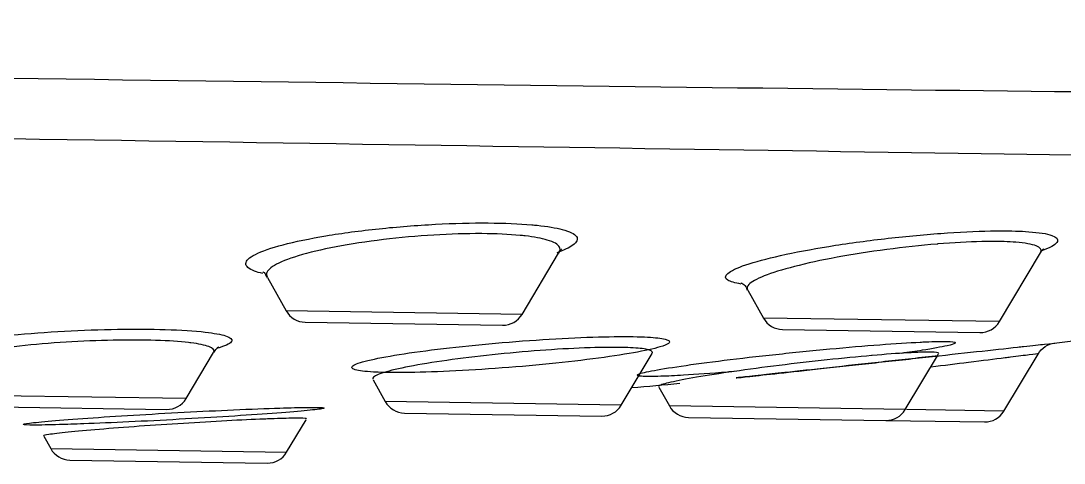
# Model space of a CAD drawing. Extents: x 20895 to 21489, y -3026 to -2606.
# Drawn here: x 21213.91 to 21227.94, y -2712.27 to -2706.33 of the extents above; entities that cross this region are included whole.
import ezdxf

# ---------------------------------------------------------------- set-up
doc = ezdxf.new("R2010")
doc.units = 0
doc.header["$LTSCALE"] = 7
doc.header["$MEASUREMENT"] = 0
doc.layers.add('41', color=7, linetype='CONTINUOUS')

msp = doc.modelspace()

# ---------------------------------------------------------------- linework, layer by layer
at = {"layer": '41', "color": 7, "linetype": 'Continuous'}
for p, q in [((21220.64628, -2710.27238), (21221.13878, -2709.44871)), ((21227.06583, -2710.37065), (21227.61947, -2709.44475)), ((21217.22357, -2709.77531), (21217.47344, -2710.22381)), ((21223.68372, -2709.94643), (21223.893, -2710.32208)), ((21217.73092, -2710.37777), (21220.3842, -2710.41839)), ((21224.15048, -2710.47604), (21226.80376, -2710.51666)), ((21216.12844, -2711.40337), (21216.49911, -2710.78345)), ((21221.98073, -2711.49295), (21222.39592, -2710.79858)), ((21225.80054, -2711.55142), (21226.24651, -2710.80558)), ((21227.12715, -2711.57173), (21227.58539, -2710.80536)), ((21218.64575, -2711.15334), (21218.80789, -2711.44438)), ((21222.48661, -2711.24959), (21222.48779, -2711.2517)), ((21222.48778, -2711.2517), (21222.62771, -2711.50285)), ((21213.21308, -2711.50876), (21215.86636, -2711.54937)), ((21219.06538, -2711.59834), (21221.71865, -2711.63896)), ((21217.4813, -2712.12416), (21217.74166, -2711.68872)), ((21217.74166, -2711.68872), (21217.74196, -2711.68823)), ((21222.88519, -2711.65681), (21225.53847, -2711.69743)), ((21225.53856, -2711.69743), (21226.86507, -2711.71774)), ((21214.2151, -2711.908), (21214.30846, -2712.07559)), ((21214.56594, -2712.22955), (21217.21922, -2712.27016))]:
    msp.add_line(p, q, dxfattribs=at)
at = {"layer": '41', "color": 3, "linetype": 'Continuous'}
for p, q in [((21220.64628, -2710.27238), (21217.47344, -2710.22381)), ((21227.06583, -2710.37065), (21223.893, -2710.32208)), ((21216.12844, -2711.40337), (21212.9556, -2711.3548)), ((21221.98073, -2711.49295), (21218.80789, -2711.44438)), ((21225.80054, -2711.55142), (21222.62771, -2711.50285)), ((21227.12715, -2711.57173), (21225.81609, -2711.55166)), ((21214.30846, -2712.07559), (21217.4813, -2712.12416))]:
    msp.add_line(p, q, dxfattribs=at)
at = {"layer": '41', "color": 7, "linetype": 'Continuous'}
for centre, radius, start, end in [((21217.73552, -2710.07781), 0.3, 209.123, 269.123), ((21220.38879, -2710.11842), 0.3, 269.123, 329.123), ((21224.15507, -2710.17608), 0.3, 209.123, 269.123), ((21226.80835, -2710.21669), 0.3, 269.123, 329.123), ((21206.26866, -2533.17339), 178.78726, 276.917461, 277.285633), ((21206.26866, -2533.17339), 178.78726, 275.087221, 275.294632), ((21215.87095, -2711.24941), 0.3, 269.123, 329.123), ((21219.06997, -2711.29838), 0.3, 209.123, 269.123), ((21221.72325, -2711.33899), 0.3, 269.123, 329.123), ((21222.88978, -2711.35685), 0.3, 209.123, 269.123), ((21225.54306, -2711.39746), 0.3, 269.123, 329.123), ((21226.86967, -2711.41777), 0.3, 269.123, 329.123), ((21214.57054, -2711.92958), 0.3, 209.123, 269.123), ((21217.22381, -2711.9702), 0.3, 269.123, 329.123)]:
    msp.add_arc(centre, radius, start, end, dxfattribs=at)
at = {"layer": '41', "color": 7, "linetype": 'Continuous', "extrusion": (0.000466413, -7.13973e-06, -1)}
msp.add_arc((-21227.84245, -2710.9561, 9.90914), 0.3, 30.219004, 83.754047, dxfattribs=at)
at = {"layer": '41', "color": 3, "linetype": 'Continuous'}
for points, knots in [([(21162.9514, -2706.33127), (21162.9514, -2706.33127), (21162.9514, -2706.33127), (21162.95323, -2706.3313), (21163.62378, -2706.34066), (21166.17425, -2706.37832), (21168.07453, -2706.4069), (21175.35099, -2706.51862), (21182.28914, -2706.62735), (21194.21481, -2706.81159), (21198.30646, -2706.87443), (21206.72321, -2707.00003), (21210.86836, -2707.06009), (21218.92368, -2707.17078), (21222.73942, -2707.21998), (21229.67725, -2707.29979), (21232.76573, -2707.32923), (21235.33831, -2707.34661)], [0, 0, 0, 0, 0.00000992, 0.00000992, 0.12500868, 0.12500868, 0.25000744, 0.25000744, 0.50000496, 0.50000496, 0.62500372, 0.62500372, 0.75000248, 0.75000248, 0.87500124, 0.87500124, 1, 1, 1, 1]), ([(21217.15898, -2709.72376), (21217.11708, -2709.71376), (21217.0807, -2709.70298), (21217.05033, -2709.69154), (21216.97113, -2709.66169), (21216.93091, -2709.62654), (21216.9321, -2709.58895), (21216.93332, -2709.55065), (21216.97755, -2709.50878), (21217.06072, -2709.46673), (21217.14536, -2709.42393), (21217.27264, -2709.37976), (21217.43217, -2709.33783), (21217.59293, -2709.29557), (21217.79095, -2709.25441), (21218.00998, -2709.21783), (21218.22776, -2709.18147), (21218.47251, -2709.14862), (21218.72358, -2709.12221), (21218.97039, -2709.09625), (21219.23033, -2709.07578), (21219.481, -2709.06271), (21219.72651, -2709.04991), (21219.97003, -2709.04385), (21220.19069, -2709.0451), (21220.40808, -2709.04634), (21220.6093, -2709.05471), (21220.77773, -2709.06948), (21220.80293, -2709.07169), (21220.82748, -2709.07405), (21220.85132, -2709.07654)], [0, 0, 0, 0, 0.0440734, 0.0440734, 0.0440734, 0.15924436, 0.15924436, 0.15924436, 0.27666216, 0.27666216, 0.27666216, 0.39619688, 0.39619688, 0.39619688, 0.51670419, 0.51670419, 0.51670419, 0.636541, 0.636541, 0.636541, 0.7543325, 0.7543325, 0.7543325, 0.8696621, 0.8696621, 0.8696621, 0.98324186, 0.98324186, 0.98324186, 1, 1, 1, 1]), ([(21220.85132, -2709.07654), (21220.98675, -2709.09071), (21221.10073, -2709.10964), (21221.18689, -2709.13214), (21221.28912, -2709.15885), (21221.35448, -2709.19129), (21221.37854, -2709.22678), (21221.40306, -2709.26295), (21221.38539, -2709.30326), (21221.32758, -2709.34444), (21221.28172, -2709.37711), (21221.20965, -2709.41102), (21221.11534, -2709.4445)], [0, 0, 0, 0, 0.22890551, 0.22890551, 0.22890551, 0.50156057, 0.50156057, 0.50156057, 0.77947272, 0.77947272, 0.77947272, 1, 1, 1, 1]), ([(21220.68738, -2709.2188), (21220.66612, -2709.21634), (21220.64422, -2709.21402), (21220.62172, -2709.21185), (21220.47383, -2709.19757), (21220.29703, -2709.18954), (21220.10586, -2709.18844), (21220.10268, -2709.18842), (21220.09949, -2709.1884), (21220.0963, -2709.18839), (21219.89852, -2709.18749), (21219.67996, -2709.19395), (21219.45993, -2709.20717), (21219.23531, -2709.22066), (21219.00254, -2709.24158), (21218.78214, -2709.268), (21218.55811, -2709.29486), (21218.34026, -2709.32817), (21218.14718, -2709.36501), (21217.95337, -2709.40199), (21217.77891, -2709.44357), (21217.63808, -2709.48628), (21217.49885, -2709.5285), (21217.38861, -2709.57299), (21217.31634, -2709.61616), (21217.24568, -2709.65836), (21217.20943, -2709.70042), (21217.21099, -2709.73895), (21217.21139, -2709.74867), (21217.21419, -2709.75822), (21217.21937, -2709.76757)], [0, 0, 0, 0, 0.01931968, 0.01931968, 0.01931968, 0.14812509, 0.14812509, 0.14812509, 0.1502386, 0.1502386, 0.1502386, 0.28323716, 0.28323716, 0.28323716, 0.41904431, 0.41904431, 0.41904431, 0.55708616, 0.55708616, 0.55708616, 0.69560412, 0.69560412, 0.69560412, 0.83249456, 0.83249456, 0.83249456, 0.96627177, 0.96627177, 0.96627177, 1, 1, 1, 1]), ([(21221.14705, -2709.4346), (21221.16073, -2709.4115), (21221.16212, -2709.38919), (21221.15081, -2709.3683), (21221.13159, -2709.33281), (21221.07511, -2709.30045), (21220.98513, -2709.27391), (21220.90925, -2709.25152), (21220.80809, -2709.23276), (21220.68738, -2709.2188)], [0, 0, 0, 0, 0.24238021, 0.24238021, 0.24238021, 0.65413828, 0.65413828, 0.65413828, 1, 1, 1, 1]), ([(21223.59184, -2709.86504), (21223.50804, -2709.85179), (21223.44808, -2709.83439), (21223.41516, -2709.81377), (21223.37418, -2709.78811), (21223.37395, -2709.75678), (21223.41369, -2709.72237), (21223.45419, -2709.68731), (21223.53722, -2709.64811), (21223.65556, -2709.60792), (21223.77617, -2709.56696), (21223.93674, -2709.52386), (21224.12409, -2709.48211), (21224.31359, -2709.43988), (21224.53576, -2709.39787), (21224.77233, -2709.35959), (21225.00854, -2709.32137), (21225.26581, -2709.28579), (21225.52237, -2709.25599), (21225.77531, -2709.2266), (21226.03477, -2709.20199), (21226.27824, -2709.18442), (21226.51673, -2709.16721), (21226.7466, -2709.15627), (21226.94793, -2709.15263), (21226.9932, -2709.15181), (21227.03724, -2709.15134), (21227.07985, -2709.15124)], [0, 0, 0, 0, 0.09753048, 0.09753048, 0.09753048, 0.21894146, 0.21894146, 0.21894146, 0.34266654, 0.34266654, 0.34266654, 0.46881819, 0.46881819, 0.46881819, 0.59646415, 0.59646415, 0.59646415, 0.7239495, 0.7239495, 0.7239495, 0.84963518, 0.84963518, 0.84963518, 0.97271378, 0.97271378, 0.97271378, 1, 1, 1, 1]), ([(21227.07985, -2709.15124), (21227.2239, -2709.15088), (21227.35294, -2709.15468), (21227.46046, -2709.16244), (21227.59851, -2709.17239), (21227.70407, -2709.18918), (21227.76901, -2709.21135), (21227.8344, -2709.23367), (21227.86043, -2709.26203), (21227.84579, -2709.29407), (21227.83089, -2709.32666), (21227.77356, -2709.36391), (21227.67908, -2709.4028), (21227.66396, -2709.40902), (21227.64782, -2709.41532), (21227.63071, -2709.42167)], [0, 0, 0, 0, 0.19512108, 0.19512108, 0.19512108, 0.44703234, 0.44703234, 0.44703234, 0.70065478, 0.70065478, 0.70065478, 0.95868728, 0.95868728, 0.95868728, 1, 1, 1, 1]), ([(21226.94633, -2709.29393), (21226.90811, -2709.2941), (21226.8686, -2709.29464), (21226.82797, -2709.29553), (21226.65023, -2709.29943), (21226.44751, -2709.31046), (21226.23736, -2709.32759), (21226.23389, -2709.32787), (21226.23041, -2709.32816), (21226.22693, -2709.32845), (21226.00862, -2709.34643), (21225.77615, -2709.3715), (21225.55012, -2709.40136), (21225.32111, -2709.43162), (21225.092, -2709.46768), (21224.88235, -2709.50642), (21224.6729, -2709.54512), (21224.47688, -2709.58759), (21224.31039, -2709.63033), (21224.14647, -2709.67241), (21224.00667, -2709.71589), (21223.90241, -2709.75729), (21223.80066, -2709.79768), (21223.73007, -2709.83715), (21223.69682, -2709.87249), (21223.6743, -2709.89643), (21223.66852, -2709.9189), (21223.67972, -2709.93901)], [0, 0, 0, 0, 0.03171759, 0.03171759, 0.03171759, 0.17245647, 0.17245647, 0.17245647, 0.1747492, 0.1747492, 0.1747492, 0.32082646, 0.32082646, 0.32082646, 0.46881451, 0.46881451, 0.46881451, 0.61660293, 0.61660293, 0.61660293, 0.76204923, 0.76204923, 0.76204923, 0.90392177, 0.90392177, 0.90392177, 1, 1, 1, 1]), ([(21227.6213, -2709.44168), (21227.62253, -2709.43965), (21227.62361, -2709.43763), (21227.62456, -2709.43564), (21227.63971, -2709.40355), (21227.61822, -2709.37521), (21227.561, -2709.35298), (21227.50416, -2709.3309), (21227.41042, -2709.31427), (21227.28715, -2709.30453), (21227.19112, -2709.29694), (21227.07552, -2709.29334), (21226.94633, -2709.29393)], [0, 0, 0, 0, 0.02201422, 0.02201422, 0.02201422, 0.37594098, 0.37594098, 0.37594098, 0.72761787, 0.72761787, 0.72761787, 1, 1, 1, 1]), ([(21212.65755, -2710.90843), (21212.59018, -2710.89512), (21212.54051, -2710.88007), (21212.51069, -2710.86387), (21212.46793, -2710.84065), (21212.46494, -2710.81445), (21212.5016, -2710.78742), (21212.53862, -2710.76013), (21212.61707, -2710.73124), (21212.73039, -2710.70312), (21212.8445, -2710.6748), (21212.99713, -2710.64647), (21213.17574, -2710.62048), (21213.35452, -2710.59447), (21213.56431, -2710.57008), (21213.78774, -2710.54939), (21214.0099, -2710.52881), (21214.25177, -2710.51131), (21214.493, -2710.4984), (21214.73188, -2710.48563), (21214.97683, -2710.47701), (21215.20712, -2710.47331), (21215.43524, -2710.46965), (21215.65531, -2710.47071), (21215.84892, -2710.47642), (21216.05806, -2710.48259), (21216.24268, -2710.4944), (21216.3851, -2710.51066)], [0, 0, 0, 0, 0.07892877, 0.07892877, 0.07892877, 0.19225186, 0.19225186, 0.19225186, 0.3066963, 0.3066963, 0.3066963, 0.42196178, 0.42196178, 0.42196178, 0.53734649, 0.53734649, 0.53734649, 0.65208022, 0.65208022, 0.65208022, 0.76568201, 0.76568201, 0.76568201, 0.87818429, 0.87818429, 0.87818429, 1, 1, 1, 1]), ([(21216.19337, -2710.65502), (21216.18331, -2710.65373), (21216.17303, -2710.65248), (21216.16253, -2710.65126), (21216.04287, -2710.63731), (21215.89242, -2710.62722), (21215.72345, -2710.62183), (21215.72182, -2710.62178), (21215.72018, -2710.62172), (21215.71854, -2710.62167), (21215.5467, -2710.61629), (21215.35105, -2710.61561), (21215.14834, -2710.61967), (21214.94373, -2710.62377), (21214.72609, -2710.63283), (21214.51415, -2710.64604), (21214.30029, -2710.65938), (21214.08611, -2710.67734), (21213.88985, -2710.69837), (21213.69277, -2710.71949), (21213.50814, -2710.7443), (21213.35135, -2710.77073), (21213.19509, -2710.79706), (21213.06209, -2710.82574), (21212.96328, -2710.85439), (21212.86547, -2710.88275), (21212.79847, -2710.91186), (21212.76786, -2710.93935), (21212.74874, -2710.95652), (21212.7435, -2710.97334), (21212.75212, -2710.98927)], [0, 0, 0, 0, 0.01094348, 0.01094348, 0.01094348, 0.137423, 0.137423, 0.137423, 0.13862898, 0.13862898, 0.13862898, 0.26702686, 0.26702686, 0.26702686, 0.39664376, 0.39664376, 0.39664376, 0.52744762, 0.52744762, 0.52744762, 0.65878782, 0.65878782, 0.65878782, 0.78966331, 0.78966331, 0.78966331, 0.91916526, 0.91916526, 0.91916526, 1, 1, 1, 1]), ([(21216.3851, -2710.51066), (21216.50525, -2710.52439), (21216.59866, -2710.54159), (21216.6592, -2710.56108), (21216.72591, -2710.58255), (21216.7543, -2710.60737), (21216.74243, -2710.63347), (21216.73043, -2710.65985), (21216.67705, -2710.68827), (21216.58686, -2710.7164), (21216.57729, -2710.71939), (21216.56728, -2710.72238), (21216.55684, -2710.72537)], [0, 0, 0, 0, 0.29950088, 0.29950088, 0.29950088, 0.63031967, 0.63031967, 0.63031967, 0.96453385, 0.96453385, 0.96453385, 1, 1, 1, 1]), ([(21218.37228, -2711.00417), (21218.35146, -2710.99215), (21218.3513, -2710.97822), (21218.372, -2710.96297), (21218.40072, -2710.94181), (21218.47035, -2710.91753), (21218.57491, -2710.89213), (21218.68052, -2710.86646), (21218.82463, -2710.83895), (21218.99533, -2710.81182), (21219.16733, -2710.78449), (21219.37107, -2710.75681), (21219.58977, -2710.73105), (21219.80888, -2710.70525), (21220.04911, -2710.68068), (21220.29044, -2710.65941), (21220.53061, -2710.63824), (21220.7786, -2710.61975), (21221.01345, -2710.60554), (21221.24609, -2710.59147), (21221.47232, -2710.5812), (21221.67293, -2710.57566), (21221.87156, -2710.57017), (21222.05058, -2710.56915), (21222.19492, -2710.57269), (21222.2149, -2710.57319), (21222.23429, -2710.57376), (21222.25304, -2710.57443)], [0, 0, 0, 0, 0.09095649, 0.09095649, 0.09095649, 0.21719357, 0.21719357, 0.21719357, 0.3447223, 0.3447223, 0.3447223, 0.47325015, 0.47325015, 0.47325015, 0.60203617, 0.60203617, 0.60203617, 0.73020669, 0.73020669, 0.73020669, 0.85715845, 0.85715845, 0.85715845, 0.98284135, 0.98284135, 0.98284135, 1, 1, 1, 1]), ([(21222.25304, -2710.57443), (21222.36912, -2710.57853), (21222.46174, -2710.58602), (21222.52527, -2710.59642), (21222.59899, -2710.60849), (21222.63518, -2710.62481), (21222.63122, -2710.64402), (21222.63004, -2710.64975), (21222.62527, -2710.6558), (21222.61701, -2710.66209)], [0, 0, 0, 0, 0.39800772, 0.39800772, 0.39800772, 0.86149669, 0.86149669, 0.86149669, 1, 1, 1, 1]), ([(21226.07416, -2710.64175), (21226.18936, -2710.63684), (21226.283, -2710.63489), (21226.34956, -2710.63603), (21226.42932, -2710.63739), (21226.47191, -2710.64325), (21226.47396, -2710.65311), (21226.47443, -2710.65536), (21226.4728, -2710.65782), (21226.46911, -2710.6605)], [0, 0, 0, 0, 0.40368727, 0.40368727, 0.40368727, 0.88946728, 0.88946728, 0.88946728, 1, 1, 1, 1]), ([(21216.50039, -2710.7813), (21216.5012, -2710.77996), (21216.50192, -2710.77862), (21216.50255, -2710.77729), (21216.51489, -2710.75112), (21216.49142, -2710.72635), (21216.43367, -2710.70499), (21216.38121, -2710.68559), (21216.2993, -2710.66854), (21216.19337, -2710.65502)], [0, 0, 0, 0, 0.02600777, 0.02600777, 0.02600777, 0.53693592, 0.53693592, 0.53693592, 1, 1, 1, 1]), ([(21222.0697, -2710.71887), (21222.05306, -2710.71824), (21222.03586, -2710.71769), (21222.01812, -2710.71723), (21221.8917, -2710.71397), (21221.73501, -2710.71522), (21221.56117, -2710.72087), (21221.5588, -2710.72094), (21221.55641, -2710.72102), (21221.55403, -2710.7211), (21221.37563, -2710.727), (21221.17435, -2710.73767), (21220.96765, -2710.75217), (21220.75915, -2710.7668), (21220.53917, -2710.78575), (21220.32655, -2710.8074), (21220.11324, -2710.82912), (21219.90128, -2710.85417), (21219.70843, -2710.88045), (21219.51642, -2710.90661), (21219.33799, -2710.93473), (21219.18781, -2710.9625), (21219.03928, -2710.98996), (21218.91433, -2711.01782), (21218.82325, -2711.0438), (21218.73343, -2711.06943), (21218.67415, -2711.09392), (21218.65054, -2711.11524), (21218.63927, -2711.12541), (21218.63599, -2711.135), (21218.64063, -2711.14381)], [0, 0, 0, 0, 0.0177892, 0.0177892, 0.0177892, 0.14632968, 0.14632968, 0.14632968, 0.14806327, 0.14806327, 0.14806327, 0.27965966, 0.27965966, 0.27965966, 0.41240088, 0.41240088, 0.41240088, 0.54555396, 0.54555396, 0.54555396, 0.67808879, 0.67808879, 0.67808879, 0.80913312, 0.80913312, 0.80913312, 0.93833911, 0.93833911, 0.93833911, 1, 1, 1, 1]), ([(21222.3988, -2710.79373), (21222.4, -2710.79174), (21222.40084, -2710.78978), (21222.40133, -2710.78785), (21222.40615, -2710.76862), (21222.3751, -2710.75236), (21222.31038, -2710.74041), (21222.25457, -2710.73011), (21222.17266, -2710.72277), (21222.0697, -2710.71887)], [0, 0, 0, 0, 0.05114208, 0.05114208, 0.05114208, 0.56153972, 0.56153972, 0.56153972, 1, 1, 1, 1]), ([(21222.19859, -2711.09468), (21222.19144, -2711.09062), (21222.19315, -2711.08565), (21222.20384, -2711.07983), (21222.2264, -2711.06754), (21222.28958, -2711.05117), (21222.38787, -2711.03208), (21222.48691, -2711.01284), (21222.62428, -2710.99032), (21222.7885, -2710.96636), (21222.95439, -2710.94216), (21223.15219, -2710.91582), (21223.36567, -2710.88951), (21223.58089, -2710.86299), (21223.81796, -2710.83575), (21224.05735, -2710.81005), (21224.29738, -2710.78429), (21224.54642, -2710.75935), (21224.78365, -2710.73734), (21225.01992, -2710.71542), (21225.25107, -2710.6958), (21225.45747, -2710.68017), (21225.66199, -2710.66468), (21225.8479, -2710.65267), (21225.99927, -2710.6452), (21226.02517, -2710.64392), (21226.05016, -2710.64277), (21226.07416, -2710.64175)], [0, 0, 0, 0, 0.06098801, 0.06098801, 0.06098801, 0.18972137, 0.18972137, 0.18972137, 0.31944961, 0.31944961, 0.31944961, 0.45050416, 0.45050416, 0.45050416, 0.58265156, 0.58265156, 0.58265156, 0.71517139, 0.71517139, 0.71517139, 0.84715913, 0.84715913, 0.84715913, 0.97794088, 0.97794088, 0.97794088, 1, 1, 1, 1]), ([(21227.39128, -2710.70401), (21227.50873, -2710.69116), (21227.60493, -2710.68064), (21227.67416, -2710.67307), (21227.75745, -2710.66395), (21227.80347, -2710.65892), (21227.80819, -2710.6584), (21227.80847, -2710.65837), (21227.80861, -2710.65836), (21227.8086, -2710.65836)], [0, 0, 0, 0, 0.43856435, 0.43856435, 0.43856435, 0.96868127, 0.96868127, 0.96868127, 1, 1, 1, 1]), ([(21225.89587, -2710.78628), (21225.87447, -2710.78734), (21225.8522, -2710.78854), (21225.82912, -2710.78986), (21225.69643, -2710.79747), (21225.53391, -2710.80953), (21225.35534, -2710.82503), (21225.35237, -2710.82529), (21225.34939, -2710.82555), (21225.34641, -2710.82581), (21225.16281, -2710.84181), (21224.95734, -2710.86186), (21224.7477, -2710.88425), (21224.53756, -2710.90668), (21224.3173, -2710.9321), (21224.10543, -2710.95838), (21223.89468, -2710.98453), (21223.68638, -2711.01225), (21223.49765, -2711.03928), (21223.3111, -2711.066), (21223.13861, -2711.09277), (21222.99425, -2711.1174), (21222.85189, -2711.14169), (21222.73311, -2711.16455), (21222.64774, -2711.18407), (21222.56333, -2711.20337), (21222.50938, -2711.21993), (21222.4906, -2711.23231), (21222.48415, -2711.23656), (21222.48179, -2711.24036), (21222.48348, -2711.24368)], [0, 0, 0, 0, 0.02259992, 0.02259992, 0.02259992, 0.15434728, 0.15434728, 0.15434728, 0.15650965, 0.15650965, 0.15650965, 0.29158643, 0.29158643, 0.29158643, 0.42696342, 0.42696342, 0.42696342, 0.56158767, 0.56158767, 0.56158767, 0.6946205, 0.6946205, 0.6946205, 0.82578677, 0.82578677, 0.82578677, 0.95547794, 0.95547794, 0.95547794, 1, 1, 1, 1]), ([(21226.24969, -2710.80022), (21226.25037, -2710.79909), (21226.25065, -2710.798), (21226.25053, -2710.79696), (21226.24937, -2710.7871), (21226.21187, -2710.7813), (21226.14105, -2710.78008), (21226.08193, -2710.77905), (21225.99854, -2710.78116), (21225.89587, -2710.78628)], [0, 0, 0, 0, 0.05434681, 0.05434681, 0.05434681, 0.57082269, 0.57082269, 0.57082269, 1, 1, 1, 1]), ([(21227.21365, -2710.84862), (21227.19076, -2710.85147), (21227.16693, -2710.85443), (21227.14222, -2710.85751), (21227.00434, -2710.87467), (21226.8363, -2710.89562), (21226.65253, -2710.91859), (21226.65129, -2710.91875), (21226.65004, -2710.9189), (21226.6488, -2710.91906), (21226.49241, -2710.93861), (21226.32101, -2710.96008), (21226.14504, -2710.98219)], [0, 0, 0, 0, 0.08687725, 0.08687725, 0.08687725, 0.57869502, 0.57869502, 0.57869502, 0.58197737, 0.58197737, 0.58197737, 1, 1, 1, 1]), ([(21227.58726, -2710.80221), (21227.58727, -2710.80221), (21227.58715, -2710.80223), (21227.5869, -2710.80226), (21227.58266, -2710.80278), (21227.54139, -2710.8079), (21227.46677, -2710.81716), (21227.40478, -2710.82486), (21227.31866, -2710.83556), (21227.21365, -2710.84862)], [0, 0, 0, 0, 0.03154278, 0.03154278, 0.03154278, 0.56163883, 0.56163883, 0.56163883, 1, 1, 1, 1]), ([(21213.9389, -2711.75168), (21213.93325, -2711.74717), (21213.96188, -2711.74074), (21214.02275, -2711.73283), (21214.08738, -2711.72444), (21214.19012, -2711.71417), (21214.3224, -2711.70286), (21214.4551, -2711.69151), (21214.62118, -2711.67882), (21214.80689, -2711.66582), (21214.99322, -2711.65277), (21215.20445, -2711.63906), (21215.42313, -2711.62581), (21215.64225, -2711.61253), (21215.8749, -2711.59936), (21216.10181, -2711.58738), (21216.32867, -2711.5754), (21216.55607, -2711.56428), (21216.76506, -2711.55495), (21216.99481, -2711.54469), (21217.20957, -2711.53629), (21217.38756, -2711.53059)], [0, 0, 0, 0, 0.13299775, 0.13299775, 0.13299775, 0.27420903, 0.27420903, 0.27420903, 0.41588414, 0.41588414, 0.41588414, 0.55804438, 0.55804438, 0.55804438, 0.70049927, 0.70049927, 0.70049927, 0.8429267, 0.8429267, 0.8429267, 1, 1, 1, 1]), ([(21217.38756, -2711.53059), (21217.53198, -2711.52597), (21217.65604, -2711.523), (21217.75132, -2711.52188), (21217.85717, -2711.52063), (21217.9301, -2711.52165), (21217.96405, -2711.52486), (21217.98221, -2711.52657), (21217.98949, -2711.52893), (21217.98595, -2711.53188)], [0, 0, 0, 0, 0.36902659, 0.36902659, 0.36902659, 0.78015609, 0.78015609, 0.78015609, 1, 1, 1, 1]), ([(21217.22228, -2711.67704), (21217.20755, -2711.67761), (21217.19255, -2711.6782), (21217.17732, -2711.67881), (21217.03114, -2711.68469), (21216.85978, -2711.69279), (21216.67759, -2711.70244), (21216.67663, -2711.7025), (21216.67567, -2711.70255), (21216.67471, -2711.7026), (21216.4912, -2711.71233), (21216.29166, -2711.7239), (21216.09282, -2711.73634), (21215.89424, -2711.74877), (21215.69086, -2711.76242), (21215.49953, -2711.77616), (21215.30897, -2711.78985), (21215.12512, -2711.80401), (21214.96314, -2711.81748), (21214.80205, -2711.83086), (21214.65819, -2711.84393), (21214.54338, -2711.85558), (21214.42919, -2711.86718), (21214.34066, -2711.87769), (21214.28514, -2711.88625), (21214.23534, -2711.89392), (21214.21088, -2711.90021), (21214.21327, -2711.90468)], [0, 0, 0, 0, 0.01469137, 0.01469137, 0.01469137, 0.15767582, 0.15767582, 0.15767582, 0.15841951, 0.15841951, 0.15841951, 0.30234717, 0.30234717, 0.30234717, 0.44606518, 0.44606518, 0.44606518, 0.58919008, 0.58919008, 0.58919008, 0.73150347, 0.73150347, 0.73150347, 0.87304725, 0.87304725, 0.87304725, 1, 1, 1, 1]), ([(21217.74888, -2711.67635), (21217.75019, -2711.67379), (21217.74373, -2711.67173), (21217.72944, -2711.67022), (21217.69981, -2711.66707), (21217.63572, -2711.66619), (21217.54256, -2711.66763), (21217.45871, -2711.66893), (21217.34946, -2711.67214), (21217.22228, -2711.67704)], [0, 0, 0, 0, 0.20269188, 0.20269188, 0.20269188, 0.62290322, 0.62290322, 0.62290322, 1, 1, 1, 1])]:
    msp.add_open_spline(points, degree=3, knots=knots, dxfattribs=at)
at = {"layer": '41', "color": 7, "linetype": 'Continuous'}
for points, knots in [([(21234.55517, -2708.23503), (21229.43246, -2708.15662), (21222.38783, -2708.04878), (21210.59749, -2707.86829), (21206.55012, -2707.80634), (21198.3424, -2707.6807), (21194.35225, -2707.61962), (21182.72287, -2707.4416), (21175.968, -2707.3382), (21168.88599, -2707.22979), (21167.03896, -2707.20151), (21164.56353, -2707.16362), (21163.91759, -2707.15373), (21163.92024, -2707.15377)], [0, 0, 0, 0, 0.2500072, 0.2500072, 0.37501081, 0.37501081, 0.50001441, 0.50001441, 0.75002161, 0.75002161, 0.87502521, 0.87502521, 1, 1, 1, 1]), ([(21221.14372, -2709.44908), (21221.15619, -2709.42784), (21221.17291, -2709.39794), (21221.17869, -2709.39327), (21221.17879, -2709.39382)], [0, 0, 0, 0, 0.54137806, 1, 1, 1, 1]), ([(21227.62217, -2709.44581), (21227.62376, -2709.44111), (21227.63607, -2709.40615), (21227.6607, -2709.39476), (21227.66571, -2709.39111), (21227.66557, -2709.39076)], [0, 0, 0, 0, 0.0796931, 0.62797243, 1, 1, 1, 1]), ([(21217.15941, -2709.70064), (21217.16078, -2709.69925), (21217.18107, -2709.70205), (21217.20705, -2709.75851), (21217.21697, -2709.78045)], [0, 0, 0, 0, 0.67591892, 1, 1, 1, 1]), ([(21223.58707, -2709.84762), (21223.58688, -2709.84777), (21223.59673, -2709.85221), (21223.64946, -2709.87993), (21223.67007, -2709.9314), (21223.67554, -2709.94653)], [0, 0, 0, 0, 0.36746217, 0.83433793, 1, 1, 1, 1]), ([(21216.50024, -2710.78559), (21216.51407, -2710.76393), (21216.5396, -2710.72635), (21216.5661, -2710.70993), (21216.57054, -2710.70747), (21216.57049, -2710.70744)], [0, 0, 0, 0, 0.32595137, 0.70593646, 1, 1, 1, 1]), ([(21222.61701, -2710.66209), (21222.59743, -2710.67701), (21222.55828, -2710.69336), (21222.50096, -2710.71048), (21222.41862, -2710.73507), (21222.29655, -2710.76193), (21222.14491, -2710.78886), (21221.99192, -2710.81603), (21221.80464, -2710.84401), (21221.59846, -2710.87052), (21221.39149, -2710.89713), (21221.15973, -2710.92298), (21220.9224, -2710.94591), (21220.68576, -2710.96877), (21220.43697, -2710.98937), (21220.19696, -2711.00595), (21219.95897, -2711.02238), (21219.72297, -2711.03531), (21219.50901, -2711.04362), (21219.29722, -2711.05184), (21219.10113, -2711.05575), (21218.93734, -2711.05501), (21218.82679, -2711.05451), (21218.72899, -2711.05192), (21218.64771, -2711.04733), (21218.53482, -2711.04096), (21218.4518, -2711.03056), (21218.40459, -2711.01692), (21218.3909, -2711.01296), (21218.38012, -2711.0087), (21218.37228, -2711.00417)], [0, 0, 0, 0, 0.08111143, 0.08111143, 0.08111143, 0.19762573, 0.19762573, 0.19762573, 0.31519249, 0.31519249, 0.31519249, 0.43322962, 0.43322962, 0.43322962, 0.55093401, 0.55093401, 0.55093401, 0.66764616, 0.66764616, 0.66764616, 0.7831567, 0.7831567, 0.7831567, 0.86049951, 0.86049951, 0.86049951, 0.96859642, 0.96859642, 0.96859642, 1, 1, 1, 1]), ([(21226.23866, -2710.82998), (21226.22653, -2710.8313), (21226.21438, -2710.83263), (21226.20221, -2710.83396), (21225.9689, -2710.85944), (21225.72217, -2710.88638), (21225.48226, -2710.91256), (21225.24115, -2710.93887), (21225.00026, -2710.96515), (21224.77967, -2710.98921), (21224.55944, -2711.01322), (21224.3533, -2711.03569), (21224.17882, -2711.05471), (21224.06035, -2711.06762), (21223.95437, -2711.07917), (21223.86521, -2711.08888), (21223.74313, -2711.10218), (21223.65032, -2711.11229), (21223.59398, -2711.11843), (21223.53479, -2711.12487), (21223.51439, -2711.12709), (21223.53454, -2711.1249), (21223.55459, -2711.12272), (21223.61533, -2711.1161), (21223.71157, -2711.10562), (21223.80795, -2711.09512), (21223.94254, -2711.08046), (21224.10405, -2711.06286), (21224.26676, -2711.04513), (21224.46119, -2711.02393), (21224.67134, -2711.00102), (21224.8836, -2710.97788), (21225.11768, -2710.95234), (21225.35444, -2710.92651), (21225.5932, -2710.90045), (21225.84125, -2710.87338), (21226.07816, -2710.84751), (21226.31582, -2710.82155), (21226.54886, -2710.79609), (21226.75776, -2710.77326), (21226.96589, -2710.75052), (21227.15585, -2710.72975), (21227.31134, -2710.71275), (21227.33899, -2710.70972), (21227.36566, -2710.70681), (21227.39128, -2710.70401)], [0, 0, 0, 0, 0.00408601, 0.00408601, 0.00408601, 0.08243888, 0.08243888, 0.08243888, 0.16119908, 0.16119908, 0.16119908, 0.23984125, 0.23984125, 0.23984125, 0.292821, 0.292821, 0.292821, 0.36580769, 0.36580769, 0.36580769, 0.44258836, 0.44258836, 0.44258836, 0.51898584, 0.51898584, 0.51898584, 0.59549043, 0.59549043, 0.59549043, 0.67256047, 0.67256047, 0.67256047, 0.75041565, 0.75041565, 0.75041565, 0.82894194, 0.82894194, 0.82894194, 0.90772757, 0.90772757, 0.90772757, 0.98623461, 0.98623461, 0.98623461, 1, 1, 1, 1]), ([(21226.46911, -2710.6605), (21226.45661, -2710.66956), (21226.42044, -2710.68102), (21226.3622, -2710.6943), (21226.28634, -2710.71161), (21226.17099, -2710.7325), (21226.02586, -2710.75524), (21225.94232, -2710.76833), (21225.84763, -2710.78224), (21225.74453, -2710.79657)], [0, 0, 0, 0, 0.32757609, 0.32757609, 0.32757609, 0.75432066, 0.75432066, 0.75432066, 1, 1, 1, 1]), ([(21223.48697, -2711.04132), (21223.46106, -2711.04348), (21223.4354, -2711.04559), (21223.41002, -2711.04766), (21223.19285, -2711.06532), (21222.99026, -2711.07982), (21222.8196, -2711.08992), (21222.70397, -2711.09676), (21222.60093, -2711.10171), (21222.51465, -2711.10457), (21222.39654, -2711.10849), (21222.30766, -2711.10853), (21222.25466, -2711.10468), (21222.22525, -2711.10254), (21222.2065, -2711.09917), (21222.19859, -2711.09468)], [0, 0, 0, 0, 0.03618942, 0.03618942, 0.03618942, 0.34585586, 0.34585586, 0.34585586, 0.55401511, 0.55401511, 0.55401511, 0.84068643, 0.84068643, 0.84068643, 1, 1, 1, 1]), ([(21217.98595, -2711.53188), (21217.98288, -2711.53443), (21217.97167, -2711.53742), (21217.95236, -2711.5408), (21217.91076, -2711.54808), (21217.83041, -2711.55737), (21217.71806, -2711.5679), (21217.60538, -2711.57846), (21217.45743, -2711.59056), (21217.28646, -2711.6032), (21217.11488, -2711.61587), (21216.91541, -2711.62944), (21216.70452, -2711.64278), (21216.49308, -2711.65615), (21216.26432, -2711.66966), (21216.03717, -2711.68218), (21215.80991, -2711.69472), (21215.57796, -2711.70662), (21215.36063, -2711.71689), (21215.14369, -2711.72714), (21214.93529, -2711.73606), (21214.75288, -2711.74289), (21214.63317, -2711.74738), (21214.52268, -2711.75105), (21214.42546, -2711.75376), (21214.28284, -2711.75775), (21214.16605, -2711.75974), (21214.08426, -2711.75959), (21213.99999, -2711.75944), (21213.95064, -2711.75699), (21213.94028, -2711.75247), (21213.9397, -2711.75221), (21213.93924, -2711.75195), (21213.9389, -2711.75168)], [0, 0, 0, 0, 0.05053975, 0.05053975, 0.05053975, 0.15945049, 0.15945049, 0.15945049, 0.26868175, 0.26868175, 0.26868175, 0.37830198, 0.37830198, 0.37830198, 0.48821004, 0.48821004, 0.48821004, 0.59817764, 0.59817764, 0.59817764, 0.70794909, 0.70794909, 0.70794909, 0.77939735, 0.77939735, 0.77939735, 0.88497712, 0.88497712, 0.88497712, 0.99384724, 0.99384724, 0.99384724, 1, 1, 1, 1])]:
    msp.add_open_spline(points, degree=3, knots=knots, dxfattribs=at)

doc.saveas('drawing.dxf')
